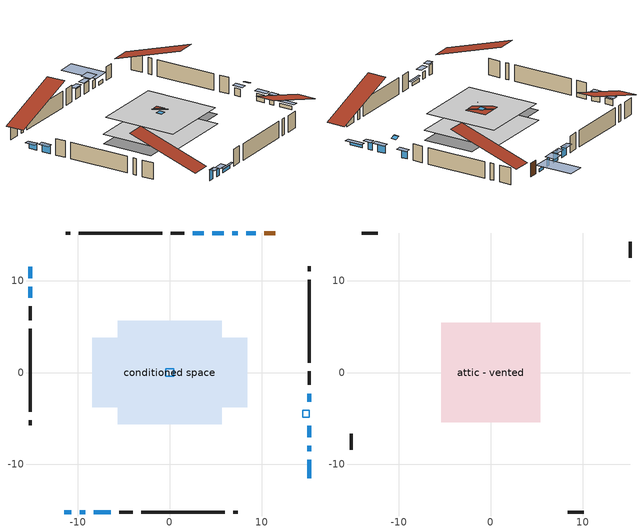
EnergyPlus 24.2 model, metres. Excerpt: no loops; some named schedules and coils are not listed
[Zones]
conditioned space
 floor adiabatic (AdiabaticFloorConstruction): -5.63,-5.63 -5.63,5.63 5.63,5.63 5.63,-5.63 z0
 floor foundation (Slab1 construction): -8.43,-3.76 -8.43,3.76 8.43,3.76 8.43,-3.76 z0
 wall outside (AdiabaticWallConstruction 1): 11.47,15.17 10.28,15.17 z0:2.03
 wall outside (AdiabaticWallConstruction): 9.35,15.17 8.33,15.17 / 15.17,-11.47 15.17,-9.49 / -8.24,-15.17 -6.41,-15.17 z0:0.46; -15.17,11.47 -15.17,10.25 z0:0.92; -15.17,9.33 -15.17,8.1 / 7.41,15.17 6.79,15.17 z0:1.22; -11.47,-15.17 -10.71,-15.17 z0:1.53; 15.17,-8.56 15.17,-7.95 / 15.17,-7.02 15.17,-5.8 / 15.17,-3.2 15.17,-2.28 z0:1.12; -9.78,-15.17 -9.17,-15.17 z0:1.02; 5.87,15.17 4.65,15.17 / 3.72,15.17 2.5,15.17 z0:1.52
 wall outside (Wall1 construction): 1.57,15.17 0.1,15.17 / -5.48,-15.17 -4.02,-15.17 / -15.17,7.18 -15.17,5.71 / 15.17,-1.36 15.17,0.11 z0:2.44
 wall outside (Wall2 construction): -0.83,15.17 -9.87,15.17 / -3.09,-15.17 5.96,-15.17 / -15.17,4.78 -15.17,-4.27 / 15.17,1.04 15.17,10.08 z0:2.44
 wall outside (Wall3 construction): -10.8,15.17 -11.33,15.17 / 6.89,-15.17 7.42,-15.17 / -15.17,-5.19 -15.17,-5.73 / 15.17,11.01 15.17,11.54 z0:2.44
 window (WindowConstruction): 9.35,15.17 8.33,15.17 z0:0.46
 window (WindowConstruction 5): -15.17,11.47 -15.17,10.25 z0:0.91
 window (WindowConstruction 6): -15.17,9.32 -15.17,8.1 z0:1.22
 window (WindowConstruction 7): -11.47,-15.17 -10.71,-15.17 z0:1.52
 window (WindowConstruction 8): 15.17,-11.47 15.17,-9.49 z0:0.46
 window (WindowConstruction 9): 15.17,-8.56 15.17,-7.95 z0:1.12
 window (WindowConstruction 10): 15.17,-7.02 15.17,-5.8 z0:1.12
 window (WindowConstruction 1): 15.17,-3.2 15.17,-2.29 z0:1.12
 window (WindowConstruction 11): 7.4,15.17 6.79,15.17 z0:1.22
 window (WindowConstruction 12): -9.78,-15.17 -9.17,-15.17 z0:1.01
 window (WindowConstruction 2): 5.87,15.17 4.65,15.17 z0:1.52
 window (WindowConstruction 3): 3.72,15.17 2.5,15.17 z0:1.52
 window (WindowConstruction 4): -8.24,-15.17 -6.41,-15.17 z0:0.46
 door (Door): 11.47,15.17 10.28,15.17 z0:2.03
 ceiling adiabatic (AdiabaticFloorConstruction): 5.63,-5.63 5.63,5.63 -5.63,5.63 -5.63,-5.63 z0
 roof outside (Roof1 construction): -1.55,1.55 -1.55,-1.55 1.55,-1.55 1.55,1.55 z2.44
 roof outside (AdiabaticRoofConstruction): 0.43,-0.43 0.43,0.43 -0.43,0.43 -0.43,-0.43 z2.44; 15.17,-4.13,2.44 14.46,-4.13,2.68 14.46,-4.88,2.68 15.17,-4.88,2.44
 skylight (SkylightConstruction): 0.43,-0.43 0.43,0.43 -0.43,0.43 -0.43,-0.43 z2.44
 skylight (SkylightConstruction 1): 15.17,-4.13,2.44 14.46,-4.13,2.67 14.46,-4.88,2.67 15.17,-4.88,2.44
attic - vented
 floor to conditioned space (Floor1 construction Reversed): -5.39,-5.39 -5.39,5.39 5.39,5.39 5.39,-5.39 z2.44
 wall outside (Wall4 construction): -12.26,15.17 -14.02,15.17 / 8.35,-15.17 10.11,-15.17 / -15.17,-6.65 -15.17,-8.42 / 15.17,12.47 15.17,14.24 z0:2.44
 roof outside (Roof2 construction): 12.4,15.17,2.44 12.4,4.67,5.94 15.17,4.67,5.94 15.17,15.17,2.44; -12.4,-15.17,2.44 -12.4,-4.67,5.94 -15.17,-4.67,5.94 -15.17,-15.17,2.44; -15.17,12.4,2.44 -4.67,12.4,5.94 -4.67,15.17,5.94 -15.17,15.17,2.44; 15.17,-12.4,2.44 4.67,-12.4,5.94 4.67,-15.17,5.94 15.17,-15.17,2.44
shading: 7.57,15.17 10.11,15.17 10.11,20.66 7.57,20.66 z1.22; -15.17,10.1 -15.17,11.62 -15.93,11.62 -15.93,10.1 z1.06; -15.17,7.96 -15.17,9.47 -15.93,9.47 -15.93,7.96 z1.37; -10.56,-15.17 -11.62,-15.17 -11.62,-15.93 -10.56,-15.93 z1.67; 15.17,-9.19 15.17,-11.77 15.93,-11.77 15.93,-9.19 z0.76; 15.17,-7.65 15.17,-8.86 15.93,-8.86 15.93,-7.65 z1.42; 15.17,-5.51 15.17,-7.32 15.93,-7.32 15.93,-5.51 z1.42; 15.17,-1.99 15.17,-3.5 15.93,-3.5 15.93,-1.99 z1.42; 6.33,15.17 7.86,15.17 7.86,16.69 6.33,16.69 z1.68; -8.71,-15.17 -10.24,-15.17 -10.24,-15.93 -8.71,-15.93 z1.48; 4.5,15.17 6.02,15.17 6.02,15.93 4.5,15.93 z1.67; 2.35,15.17 3.87,15.17 3.87,15.93 2.35,15.93 z1.67; -6.12,-15.17 -8.54,-15.17 -8.54,-15.46 -6.12,-15.46 z0.76
[Building]
Building 1: Terrain=Suburbs
[Site:Location]
Victoria Intl AP_BC: Latitude {deg}=48.65; Longitude {deg}=-123.43; Time Zone {hr}=-8; Elevation {m}=20; Keep Site Location Information=Yes
[Site:GroundTemperature:Shallow]
8.05499, 7.06759, 6.98852, 7.45709, 9.33813, 11.2104, 12.8336, 13.8618, 13.9492, 13.1129, 11.5311, 9.71625
[Site:WaterMainsTemperature]
Calculation Method=Schedule; Temperature Schedule=mains temperature schedule
[Material] Roughness=Rough; Thermal Absorptance=0.9
Name | Thickness {m} | Conductivity {W/m-K} | Density {kg/m3} | Specific Heat {J/kg-K} | Solar Absorptance | Visible Absorptance
asphalt or fiberglass shingles | 0.00635 | 0.162714 | 1121.4 | 1465.45 | 0.4 | 0.4
asphalt or fiberglass shingles 1 | 0.00635 | 0.162714 | 1121.4 | 1465.45 | 0.7 | 0.7
ceiling loosefill ins | 0.169333 | 0.0480833 | 16.02 | 1046.75 | 0.7 | 0.7
ceiling stud and cavity | 0.1397 | 0.0992955 | 65.682 | 1177.47 | 0.7 | 0.7
concrete 4.0 in. | 0.1016 | 1.803125 | 2242.8 | 837.4 | 0.7 | 0.7
door material | 0.04445 | 0.053851 | 512.64 | 1214.23 | 0.7 | 0.7
floor covering | 0.0127 | 0.0433444 | 54.468 | 1339.84 | 0.6 | 0.6
floor rigid ins; roof rigid ins 1; wall rigid ins 1 | 0.512978 | 0.029427 | 32.04 | 1214.23 | 0.7 | 0.7
floor stud and cavity | 0.1397 | 1.75129 | 37.0049 | 1207.88 | 0.7 | 0.7
furniture material conditioned space 1 | 0.1524 | 0.115458 | 640.8 | 1214.23 | 0.6 | 0.6
gypsum board | 0.0127 | 0.160291 | 801 | 837.4 | 0.6 | 0.6
osb sheathing 0.5 in. | 0.0127 | 0.115458 | 512.64 | 1214.23 | 0.7 | 0.7
osb sheathing 0.75 in. | 0.01905 | 0.115458 | 512.64 | 1214.23 | 0.7 | 0.7
roof rigid ins | 0.103632 | 0.029427 | 32.04 | 1214.23 | 0.7 | 0.7
roof stud and cavity | 0.2032 | 0.986853 | 78.34581 | 1123.46 | 0.7 | 0.7
roof stud and cavity 1 | 0.18415 | 1.78685 | 37.0049 | 1207.88 | 0.6 | 0.6
wall rigid ins | 0.051816 | 0.029427 | 32.04 | 1214.23 | 0.7 | 0.7
wall stud and cavity | 0.1397 | 0.0938917 | 139.0536 | 1170.24 | 0.7 | 0.7
wall stud and cavity 1 | 0.1397 | 0.0738717 | 139.0536 | 1170.24 | 0.7 | 0.7
wall stud and cavity 2 | 0.1397 | 0.137027 | 139.0536 | 1170.24 | 0.7 | 0.7
wall stud and cavity 3 | 0.0889 | 6.1454 | 50.32683 | 1063.81 | 0.6 | 0.6
wall stud and cavity 4 | 0.0889 | 0.380278 | 52.3479 | 1209.89 | 0.7 | 0.7
wall stud and cavity 5 | 0.0889 | 0.391764 | 83.0341 | 1211.67 | 0.7 | 0.7
wood siding | 0.0254 | 0.102417 | 544.68 | 1172.36 | 0.4 | 0.4
wood siding 1 | 0.00254 | 0.102417 | 544.68 | 1172.36 | 0.4 | 0.4
wood siding 2; wood siding 3 | 0.0254 | 0.102417 | 544.68 | 1172.36 | 0.7 | 0.7
[WindowMaterial:SimpleGlazingSystem]
Name | U-Factor {W/m2-K} | Solar Heat Gain Coefficient
SkylightMaterial | 4.89011 | 0.6927
SkylightMaterial 1 | 5.05952 | 0.6909
WindowMaterial | 2.259844 | 0.37
WindowMaterial 1 | 2.03159 | 0.53
WindowMaterial 10 | 1.99809 | 0.56
WindowMaterial 11 | 1.94983 | 0.58
WindowMaterial 12 | 2.220098 | 0.57
WindowMaterial 2 | 2.075309 | 0.5
WindowMaterial 3 | 1.87771 | 0.63
WindowMaterial 4 | 2.137767 | 0.46
WindowMaterial 5 | 2.02307 | 0.54
WindowMaterial 6 | 1.98844 | 0.56
WindowMaterial 7 | 4.732613 | 0.67
WindowMaterial 8 | 2.134928 | 0.47
WindowMaterial 9 | 2.09972 | 0.49
[Construction]
AdiabaticFloorConstruction: floor stud and cavity, floor rigid ins, osb sheathing 0.75 in., floor covering
AdiabaticRoofConstruction: asphalt or fiberglass shingles 1, roof rigid ins 1, osb sheathing 0.75 in., roof stud and cavity 1
AdiabaticWallConstruction: wood siding 2, wall rigid ins 1, wall stud and cavity 4, gypsum board
AdiabaticWallConstruction 1: wood siding 3, wall rigid ins 1, wall stud and cavity 4, gypsum board
Door: door material
Floor1 construction Reversed: gypsum board, ceiling stud and cavity, ceiling loosefill ins
furniture construction conditioned space 1: furniture material conditioned space 1
PartitionWallConstruction: gypsum board, wall stud and cavity 5, gypsum board
Roof1 construction: asphalt or fiberglass shingles, roof rigid ins, osb sheathing 0.75 in., roof stud and cavity, gypsum board
Roof2 construction: asphalt or fiberglass shingles
SkylightConstruction: SkylightMaterial
SkylightConstruction 1: SkylightMaterial 1
Slab1 construction: concrete 4.0 in.
Wall1 construction: wood siding, osb sheathing 0.5 in., wall stud and cavity, gypsum board
Wall2 construction: wood siding, wall rigid ins, osb sheathing 0.5 in., wall stud and cavity 1, gypsum board
Wall3 construction: wood siding, osb sheathing 0.5 in., wall stud and cavity 2, gypsum board
Wall4 construction: wood siding 1, wall stud and cavity 3
WindowConstruction: WindowMaterial
WindowConstruction 1: WindowMaterial 1
WindowConstruction 10: WindowMaterial 10
WindowConstruction 11: WindowMaterial 11
WindowConstruction 12: WindowMaterial 12
WindowConstruction 2: WindowMaterial 2
WindowConstruction 3: WindowMaterial 3
WindowConstruction 4: WindowMaterial 4
WindowConstruction 5: WindowMaterial 5
WindowConstruction 6: WindowMaterial 6
WindowConstruction 7: WindowMaterial 7
WindowConstruction 8: WindowMaterial 8
WindowConstruction 9: WindowMaterial 9
[Zone] Multiplier=1; Part of Total Floor Area=Yes
Name | Volume {m3}
attic - vented | 66.3329
conditioned space | 310.4
[Space]
Name | Zone | Volume {m3}
attic - vented 1 | attic - vented | 66.3329
conditioned space 1 | conditioned space | 310.4
[ZoneInfiltration:EffectiveLeakageArea]
infil attic - vented 1: Zone or Space=attic - vented 1; Schedule=Always On Discrete; Effective Air Leakage Area {cm2}=5156.12; Stack Coefficient=0.000412765; Wind Coefficient=1.37269e-05
[ZoneMixing]
whole house fan mix: Zone or Space=attic - vented; Schedule=Always On Continuous; Design Flow Rate Calculation Method=Flow/Zone; Design Flow Rate {m3/s}=0; Source Zone or Space=conditioned space
[SurfaceProperty:ExposedFoundationPerimeter]
Slab1: Exposed Perimeter Calculation Method=TotalExposedPerimeter; Total Exposed Perimeter {m}=48.768
[InternalMass] Zone or ZoneList=conditioned space; Space or SpaceList=conditioned space 1
Name | Construction | Surface Area {m2}
furniture mass conditioned space 1 | furniture construction conditioned space 1 | 101.512
partition wall mass | PartitionWallConstruction | 253.78
[Lights]
interior lighting: Zone or ZoneList or Space or SpaceList=conditioned space 1; Schedule=interior lighting schedule; Design Level Calculation Method=LightingLevel; Lighting Level {W}=343.2; Return Air Fraction=0; Fraction Radiant=0.6; Fraction Visible=0.2; Fraction Replaceable=1
[People]
occupants: Zone or ZoneList or Space or SpaceList=conditioned space 1; Number of People Schedule=occupants schedule; Number of People Calculation Method=People; Number of People=3; Fraction Radiant=0.314171; Sensible Heat Fraction=0.56303; Activity Level Schedule=occupants activity schedule; Carbon Dioxide Generation Rate {m3/s-W}=0; Enable ASHRAE 55 Comfort Warnings=No; Mean Radiant Temperature Calculation Type=EnclosureAveraged
[ElectricEquipment] Zone or ZoneList or Space or SpaceList=conditioned space 1; Design Level Calculation Method=EquipmentLevel
Name | Schedule | Design Level {W} | Fraction Latent | Fraction Radiant | Fraction Lost
clothes dryer | clothes dryer schedule | 140.772 | 0.015 | 0.081 | 0.85
clothes washer | clothes washer schedule | 32.1985 | 0.03 | 0.162 | 0.7
cooking range | cooking range schedule | 215.147 | 0.08 | 0.432 | 0.2
dishwasher | dishwasher schedule | 66.8632 | 0.3 | 0.18 | 0.4
fridge | fridge schedule | 72.9452 | 0 | 0.6 | 0
mech vent bath fan 0 | mech vent bath fan 0 schedule | 25.1 | 0 | 0 | 1
mech vent house fan | mech vent house fan schedule | 19.9167 | 0 | 0 | 0.5
mech vent house fan cfis | mech vent house fan cfis schedule | 0 | 0 | 0 | 0
misc plug loads | misc plug loads schedule | 494.7 | 0.045 | 0.513 | 0.1
whole house fan | Always On Discrete | 0 | 0 | 0 | 1
[OtherEquipment] Zone or ZoneList or Space or SpaceList=conditioned space 1; Design Level Calculation Method=EquipmentLevel
Name | Fuel Type | Schedule | Design Level {W} | Fraction Latent | Fraction Radiant | Fraction Lost
clothes dryer 1 | Electricity | clothes dryer schedule | 0 | 0.015 | 0.081 | 0.85
cooking range 1 | Electricity | cooking range schedule | 0 | 0.08 | 0.432 | 0.2
general water use latent | None | general water use schedule | 62.594 | 1 | 0 | 0
general water use sensible | None | general water use schedule | -61.6891 | 0 | 0.6 | 0
mech vent house fan latent load | None | Always On Discrete | 0 | 1 | 0 | 0
mech vent house fan sensible load | None | Always On Discrete | 0 | 0 | 0 | 0
water heater energy adjustment1 | Electricity | Always On Discrete | 0.01 | 0 | 0 | 1
[ZoneInfiltration:DesignFlowRate] Zone or ZoneList or Space or SpaceList=conditioned space 1; Schedule=Always On Discrete; Design Flow Rate Calculation Method=Flow/Zone; Design Flow Rate {m3/s}=0
infil flow; natural vent flow; whole house fan flow
[ZoneControl:Thermostat]
conditioned space Thermostat: Zone or ZoneList=conditioned space; Control Type Schedule=conditioned space Thermostat Schedule; Control 1=conditioned space temperature setpoint; Temperature Difference Between Cutout And Setpoint {deltaC}=0
[ThermostatSetpoint:DualSetpoint]
conditioned space temperature setpoint: Heating Setpoint Temperature Schedule=heating setpoint; Cooling Setpoint Temperature Schedule=cooling setpoint
[AirLoopHVAC:UnitarySystem]
unit heater unitary system: Control Type=Load; Controlling Zone or Thermostat Location=conditioned space; Dehumidification Control Type=None; Availability Schedule=Always On Discrete; Supply Fan=unit heater supply fan; Fan Placement=BlowThrough; Supply Air Fan Operating Mode Schedule=unit heater auto fan schedule; Heating Coil=unit heater htg coil; DX Heating Coil Sizing Ratio=1; Use DOAS DX Cooling Coil=No; Minimum Supply Air Temperature {C}=2; Latent Load Control=SensibleOnlyLoadControl; Cooling Supply Air Flow Rate Method=None; Heating Supply Air Flow Rate Method=SupplyAirFlowRate; Heating Supply Air Flow Rate {m3/s}=0.00141584; No Load Supply Air Flow Rate Method=SupplyAirFlowRate; No Load Supply Air Flow Rate {m3/s}=0; No Load Supply Air Flow Rate Control Set To Low Speed=Yes; Maximum Supply Air Temperature {C}=48.8889; Maximum Outdoor Dry-Bulb Temperature for Supplemental Heater Operation {C}=21; Ancillary On-Cycle Electric Power {W}=0; Ancillary Off-Cycle Electric Power {W}=0
[Zone equipment]
conditioned space: electric baseboard, unit heater unitary system
[Foundation:Kiva]
Foundation Kiva 1: Initial Indoor Air Temperature {C}=18; Wall Height Above Grade {m}=0.1016; Wall Depth Below Slab {m}=0.2032
[Foundation:Kiva:Settings]
Soil Conductivity {W/m-K}=0.849921; Soil Density {kg/m3}=1842.3; Soil Specific Heat {J/kg-K}=418.7; Ground Solar Absorptivity=0.9; Ground Thermal Absorptivity=0.9; Ground Surface Roughness {m}=0.03; Far-Field Width {m}=40; Deep-Ground Boundary Condition=ZeroFlux; Deep-Ground Depth {m}=40; Minimum Cell Dimension {m}=0.2; Maximum Cell Growth Coefficient=3; Simulation Timestep=Timestep
[Exterior:Lights]
exterior lighting: Schedule=exterior lighting schedule; Design Level {W}=75.6
[EnergyManagementSystem:Sensor] Output:Variable or Output:Meter Index Key=conditioned space
Name | Output:Variable or Output:Meter
conditioned_space_clg_unmet_s | Zone Cooling Setpoint Not Met Time
conditioned_space_htg_unmet_s | Zone Heating Setpoint Not Met Time
fridge_tin_s; tin_s; tin_s_1 | Zone Mean Air Temperature
tout_s | Zone Outdoor Air Drybulb Temperature
win_s | Zone Air Humidity Ratio
[Schedule:Constant]
Name | Hourly Value
Always On Continuous; mech vent house fan schedule; mech vent house fan cfis schedule; Always On Discrete | 1
occupants activity schedule | 117.228
fridge schedule; unit heater auto fan schedule | 0
[Schedule:Week:Daily]
interior lighting schedule Week Rule - Jan1-Jan27: interior lighting schedule day, interior lighting schedule day, interior lighting schedule day, interior lighting schedule day, interior lighting schedule day, interior lighting schedule day, interior lighting schedule day, interior lighting schedule default day, interior lighting schedule default day, interior lighting schedule default day, interior lighting schedule default day, interior lighting schedule default day
interior lighting schedule Week Rule - Jan28-Feb3: interior lighting schedule day, interior lighting schedule day, interior lighting schedule day, interior lighting schedule day, interior lighting schedule day 1, interior lighting schedule day 1, interior lighting schedule day 1, interior lighting schedule default day, interior lighting schedule default day, interior lighting schedule default day, interior lighting schedule default day, interior lighting schedule default day
interior lighting schedule Week Rule - Feb4-Feb24: interior lighting schedule day 1, interior lighting schedule day 1, interior lighting schedule day 1, interior lighting schedule day 1, interior lighting schedule day 1, interior lighting schedule day 1, interior lighting schedule day 1, interior lighting schedule default day, interior lighting schedule default day, interior lighting schedule default day, interior lighting schedule default day, interior lighting schedule default day
interior lighting schedule Week Rule - Feb25-Mar3: interior lighting schedule day 1, interior lighting schedule day 1, interior lighting schedule day 1, interior lighting schedule day 1, interior lighting schedule day 2, interior lighting schedule day 2, interior lighting schedule day 2, interior lighting schedule default day, interior lighting schedule default day, interior lighting schedule default day, interior lighting schedule default day, interior lighting schedule default day
interior lighting schedule Week Rule - Mar4-Mar31: interior lighting schedule day 2, interior lighting schedule day 2, interior lighting schedule day 2, interior lighting schedule day 2, interior lighting schedule day 2, interior lighting schedule day 2, interior lighting schedule day 2, interior lighting schedule default day, interior lighting schedule default day, interior lighting schedule default day, interior lighting schedule default day, interior lighting schedule default day
interior lighting schedule Week Rule - Apr1-Apr28: interior lighting schedule day 3, interior lighting schedule day 3, interior lighting schedule day 3, interior lighting schedule day 3, interior lighting schedule day 3, interior lighting schedule day 3, interior lighting schedule day 3, interior lighting schedule default day, interior lighting schedule default day, interior lighting schedule default day, interior lighting schedule default day, interior lighting schedule default day
interior lighting schedule Week Rule - Apr29-May5: interior lighting schedule day 3, interior lighting schedule day 3, interior lighting schedule day 4, interior lighting schedule day 4, interior lighting schedule day 4, interior lighting schedule day 4, interior lighting schedule day 4, interior lighting schedule default day, interior lighting schedule default day, interior lighting schedule default day, interior lighting schedule default day, interior lighting schedule default day
interior lighting schedule Week Rule - May6-May26: interior lighting schedule day 4, interior lighting schedule day 4, interior lighting schedule day 4, interior lighting schedule day 4, interior lighting schedule day 4, interior lighting schedule day 4, interior lighting schedule day 4, interior lighting schedule default day, interior lighting schedule default day, interior lighting schedule default day, interior lighting schedule default day, interior lighting schedule default day
interior lighting schedule Week Rule - May27-Jun2: interior lighting schedule day 4, interior lighting schedule day 4, interior lighting schedule day 4, interior lighting schedule day 4, interior lighting schedule day 4, interior lighting schedule day 5, interior lighting schedule day 5, interior lighting schedule default day, interior lighting schedule default day, interior lighting schedule default day, interior lighting schedule default day, interior lighting schedule default day
interior lighting schedule Week Rule - Jun3-Jun30: interior lighting schedule day 5, interior lighting schedule day 5, interior lighting schedule day 5, interior lighting schedule day 5, interior lighting schedule day 5, interior lighting schedule day 5, interior lighting schedule day 5, interior lighting schedule default day, interior lighting schedule default day, interior lighting schedule default day, interior lighting schedule default day, interior lighting schedule default day
interior lighting schedule Week Rule - Jul1-Jul28: interior lighting schedule day 6, interior lighting schedule day 6, interior lighting schedule day 6, interior lighting schedule day 6, interior lighting schedule day 6, interior lighting schedule day 6, interior lighting schedule day 6, interior lighting schedule default day, interior lighting schedule default day, interior lighting schedule default day, interior lighting schedule default day, interior lighting schedule default day
interior lighting schedule Week Rule - Jul29-Aug4: interior lighting schedule day 6, interior lighting schedule day 6, interior lighting schedule day 6, interior lighting schedule day 7, interior lighting schedule day 7, interior lighting schedule day 7, interior lighting schedule day 7, interior lighting schedule default day, interior lighting schedule default day, interior lighting schedule default day, interior lighting schedule default day, interior lighting schedule default day
interior lighting schedule Week Rule - Aug5-Aug25: interior lighting schedule day 7, interior lighting schedule day 7, interior lighting schedule day 7, interior lighting schedule day 7, interior lighting schedule day 7, interior lighting schedule day 7, interior lighting schedule day 7, interior lighting schedule default day, interior lighting schedule default day, interior lighting schedule default day, interior lighting schedule default day, interior lighting schedule default day
interior lighting schedule Week Rule - Aug26-Sep1: interior lighting schedule day 7, interior lighting schedule day 7, interior lighting schedule day 7, interior lighting schedule day 7, interior lighting schedule day 7, interior lighting schedule day 7, interior lighting schedule day 8, interior lighting schedule default day, interior lighting schedule default day, interior lighting schedule default day, interior lighting schedule default day, interior lighting schedule default day
interior lighting schedule Week Rule - Sep2-Sep29: interior lighting schedule day 8, interior lighting schedule day 8, interior lighting schedule day 8, interior lighting schedule day 8, interior lighting schedule day 8, interior lighting schedule day 8, interior lighting schedule day 8, interior lighting schedule default day, interior lighting schedule default day, interior lighting schedule default day, interior lighting schedule default day, interior lighting schedule default day
interior lighting schedule Week Rule - Sep30-Oct6: interior lighting schedule day 8, interior lighting schedule day 9, interior lighting schedule day 9, interior lighting schedule day 9, interior lighting schedule day 9, interior lighting schedule day 9, interior lighting schedule day 9, interior lighting schedule default day, interior lighting schedule default day, interior lighting schedule default day, interior lighting schedule default day, interior lighting schedule default day
interior lighting schedule Week Rule - Oct7-Oct27: interior lighting schedule day 9, interior lighting schedule day 9, interior lighting schedule day 9, interior lighting schedule day 9, interior lighting schedule day 9, interior lighting schedule day 9, interior lighting schedule day 9, interior lighting schedule default day, interior lighting schedule default day, interior lighting schedule default day, interior lighting schedule default day, interior lighting schedule default day
interior lighting schedule Week Rule - Oct28-Nov3: interior lighting schedule day 9, interior lighting schedule day 9, interior lighting schedule day 9, interior lighting schedule day 9, interior lighting schedule day 10, interior lighting schedule day 10, interior lighting schedule day 10, interior lighting schedule default day, interior lighting schedule default day, interior lighting schedule default day, interior lighting schedule default day, interior lighting schedule default day
interior lighting schedule Week Rule - Nov4-Nov24: interior lighting schedule day 10, interior lighting schedule day 10, interior lighting schedule day 10, interior lighting schedule day 10, interior lighting schedule day 10, interior lighting schedule day 10, interior lighting schedule day 10, interior lighting schedule default day, interior lighting schedule default day, interior lighting schedule default day, interior lighting schedule default day, interior lighting schedule default day
interior lighting schedule Week Rule - Nov25-Dec1: interior lighting schedule day 10, interior lighting schedule day 10, interior lighting schedule day 10, interior lighting schedule day 10, interior lighting schedule day 10, interior lighting schedule day 10, interior lighting schedule day 11, interior lighting schedule default day, interior lighting schedule default day, interior lighting schedule default day, interior lighting schedule default day, interior lighting schedule default day
interior lighting schedule Week Rule - Dec2-Dec31: interior lighting schedule day 11, interior lighting schedule day 11, interior lighting schedule day 11, interior lighting schedule day 11, interior lighting schedule day 11, interior lighting schedule day 11, interior lighting schedule day 11, interior lighting schedule default day, interior lighting schedule default day, interior lighting schedule default day, interior lighting schedule default day, interior lighting schedule default day
occupants schedule Week Rule - Jan1-Dec31: occupants schedule day, occupants schedule day, occupants schedule day, occupants schedule day, occupants schedule day, occupants schedule day, occupants schedule day, occupants schedule default day, occupants schedule default day, occupants schedule default day, occupants schedule default day, occupants schedule default day
clothes dryer schedule Week Rule - Jan1-Dec31: clothes dryer schedule day, clothes dryer schedule day, clothes dryer schedule day, clothes dryer schedule day, clothes dryer schedule day, clothes dryer schedule day, clothes dryer schedule day, clothes dryer schedule default day, clothes dryer schedule default day, clothes dryer schedule default day, clothes dryer schedule default day, clothes dryer schedule default day
clothes washer schedule Week Rule - Jan1-Dec31: clothes washer schedule day, clothes washer schedule day, clothes washer schedule day, clothes washer schedule day, clothes washer schedule day, clothes washer schedule day, clothes washer schedule day, clothes washer schedule default day, clothes washer schedule default day, clothes washer schedule default day, clothes washer schedule default day, clothes washer schedule default day
cooking range schedule Week Rule - Jan1-Dec31: cooking range schedule day, cooking range schedule day, cooking range schedule day, cooking range schedule day, cooking range schedule day, cooking range schedule day, cooking range schedule day, cooking range schedule default day, cooking range schedule default day, cooking range schedule default day, cooking range schedule default day, cooking range schedule default day
dishwasher schedule Week Rule - Jan1-Dec31: dishwasher schedule day, dishwasher schedule day, dishwasher schedule day, dishwasher schedule day, dishwasher schedule day, dishwasher schedule day, dishwasher schedule day, dishwasher schedule default day, dishwasher schedule default day, dishwasher schedule default day, dishwasher schedule default day, dishwasher schedule default day
mech vent bath fan 0 schedule Week Rule - Jan1-Dec31: mech vent bath fan 0 schedule day, mech vent bath fan 0 schedule day, mech vent bath fan 0 schedule day, mech vent bath fan 0 schedule day, mech vent bath fan 0 schedule day, mech vent bath fan 0 schedule day, mech vent bath fan 0 schedule day, mech vent bath fan 0 schedule default day, mech vent bath fan 0 schedule default day, mech vent bath fan 0 schedule default day, mech vent bath fan 0 schedule default day, mech vent bath fan 0 schedule default day
misc plug loads schedule Week Rule - Jan1-Dec31: misc plug loads schedule day, misc plug loads schedule day, misc plug loads schedule day, misc plug loads schedule day, misc plug loads schedule day, misc plug loads schedule day, misc plug loads schedule day, misc plug loads schedule default day, misc plug loads schedule default day, misc plug loads schedule default day, misc plug loads schedule default day, misc plug loads schedule default day
general water use schedule Week Rule - Jan1-Dec31: general water use schedule day, general water use schedule day, general water use schedule day, general water use schedule day, general water use schedule day, general water use schedule day, general water use schedule day, general water use schedule default day, general water use schedule default day, general water use schedule default day, general water use schedule default day, general water use schedule default day
exterior lighting schedule Week Rule - Jan1-Jan27: exterior lighting schedule day, exterior lighting schedule day, exterior lighting schedule day, exterior lighting schedule day, exterior lighting schedule day, exterior lighting schedule day, exterior lighting schedule day, exterior lighting schedule default day, exterior lighting schedule default day, exterior lighting schedule default day, exterior lighting schedule default day, exterior lighting schedule default day
exterior lighting schedule Week Rule - Jan28-Feb3: exterior lighting schedule day, exterior lighting schedule day, exterior lighting schedule day, exterior lighting schedule day, exterior lighting schedule day 1, exterior lighting schedule day 1, exterior lighting schedule day 1, exterior lighting schedule default day, exterior lighting schedule default day, exterior lighting schedule default day, exterior lighting schedule default day, exterior lighting schedule default day
exterior lighting schedule Week Rule - Feb4-Feb24: exterior lighting schedule day 1, exterior lighting schedule day 1, exterior lighting schedule day 1, exterior lighting schedule day 1, exterior lighting schedule day 1, exterior lighting schedule day 1, exterior lighting schedule day 1, exterior lighting schedule default day, exterior lighting schedule default day, exterior lighting schedule default day, exterior lighting schedule default day, exterior lighting schedule default day
exterior lighting schedule Week Rule - Feb25-Mar3: exterior lighting schedule day 1, exterior lighting schedule day 1, exterior lighting schedule day 1, exterior lighting schedule day 1, exterior lighting schedule day 2, exterior lighting schedule day 2, exterior lighting schedule day 2, exterior lighting schedule default day, exterior lighting schedule default day, exterior lighting schedule default day, exterior lighting schedule default day, exterior lighting schedule default day
exterior lighting schedule Week Rule - Mar4-Mar31: exterior lighting schedule day 2, exterior lighting schedule day 2, exterior lighting schedule day 2, exterior lighting schedule day 2, exterior lighting schedule day 2, exterior lighting schedule day 2, exterior lighting schedule day 2, exterior lighting schedule default day, exterior lighting schedule default day, exterior lighting schedule default day, exterior lighting schedule default day, exterior lighting schedule default day
exterior lighting schedule Week Rule - Apr1-Apr28: exterior lighting schedule day 3, exterior lighting schedule day 3, exterior lighting schedule day 3, exterior lighting schedule day 3, exterior lighting schedule day 3, exterior lighting schedule day 3, exterior lighting schedule day 3, exterior lighting schedule default day, exterior lighting schedule default day, exterior lighting schedule default day, exterior lighting schedule default day, exterior lighting schedule default day
exterior lighting schedule Week Rule - Apr29-May5: exterior lighting schedule day 3, exterior lighting schedule day 3, exterior lighting schedule day 4, exterior lighting schedule day 4, exterior lighting schedule day 4, exterior lighting schedule day 4, exterior lighting schedule day 4, exterior lighting schedule default day, exterior lighting schedule default day, exterior lighting schedule default day, exterior lighting schedule default day, exterior lighting schedule default day
exterior lighting schedule Week Rule - May6-May26: exterior lighting schedule day 4, exterior lighting schedule day 4, exterior lighting schedule day 4, exterior lighting schedule day 4, exterior lighting schedule day 4, exterior lighting schedule day 4, exterior lighting schedule day 4, exterior lighting schedule default day, exterior lighting schedule default day, exterior lighting schedule default day, exterior lighting schedule default day, exterior lighting schedule default day
exterior lighting schedule Week Rule - May27-Jun2: exterior lighting schedule day 4, exterior lighting schedule day 4, exterior lighting schedule day 4, exterior lighting schedule day 4, exterior lighting schedule day 4, exterior lighting schedule day 5, exterior lighting schedule day 5, exterior lighting schedule default day, exterior lighting schedule default day, exterior lighting schedule default day, exterior lighting schedule default day, exterior lighting schedule default day
exterior lighting schedule Week Rule - Jun3-Jun30: exterior lighting schedule day 5, exterior lighting schedule day 5, exterior lighting schedule day 5, exterior lighting schedule day 5, exterior lighting schedule day 5, exterior lighting schedule day 5, exterior lighting schedule day 5, exterior lighting schedule default day, exterior lighting schedule default day, exterior lighting schedule default day, exterior lighting schedule default day, exterior lighting schedule default day
exterior lighting schedule Week Rule - Jul1-Jul28: exterior lighting schedule day 6, exterior lighting schedule day 6, exterior lighting schedule day 6, exterior lighting schedule day 6, exterior lighting schedule day 6, exterior lighting schedule day 6, exterior lighting schedule day 6, exterior lighting schedule default day, exterior lighting schedule default day, exterior lighting schedule default day, exterior lighting schedule default day, exterior lighting schedule default day
exterior lighting schedule Week Rule - Jul29-Aug4: exterior lighting schedule day 6, exterior lighting schedule day 6, exterior lighting schedule day 6, exterior lighting schedule day 7, exterior lighting schedule day 7, exterior lighting schedule day 7, exterior lighting schedule day 7, exterior lighting schedule default day, exterior lighting schedule default day, exterior lighting schedule default day, exterior lighting schedule default day, exterior lighting schedule default day
exterior lighting schedule Week Rule - Aug5-Aug25: exterior lighting schedule day 7, exterior lighting schedule day 7, exterior lighting schedule day 7, exterior lighting schedule day 7, exterior lighting schedule day 7, exterior lighting schedule day 7, exterior lighting schedule day 7, exterior lighting schedule default day, exterior lighting schedule default day, exterior lighting schedule default day, exterior lighting schedule default day, exterior lighting schedule default day
[Schedule:Year]
interior lighting schedule: interior lighting schedule Week Rule - Jan1-Jan27, 1, 1, 1, 27, interior lighting schedule Week Rule - Jan28-Feb3, 1, 28, 2, 3, interior lighting schedule Week Rule - Feb4-Feb24, 2, 4, 2, 24, interior lighting schedule Week Rule - Feb25-Mar3, 2, 25, 3, 3, interior lighting schedule Week Rule - Mar4-Mar31, 3, 4, 3, 31, interior lighting schedule Week Rule - Apr1-Apr28, 4, 1, 4, 28, interior lighting schedule Week Rule - Apr29-May5, 4, 29, 5, 5, interior lighting schedule Week Rule - May6-May26, 5, 6, 5, 26, interior lighting schedule Week Rule - May27-Jun2, 5, 27, 6, 2, interior lighting schedule Week Rule - Jun3-Jun30, 6, 3, 6, 30, interior lighting schedule Week Rule - Jul1-Jul28, 7, 1, 7, 28, interior lighting schedule Week Rule - Jul29-Aug4, 7, 29, 8, 4, interior lighting schedule Week Rule - Aug5-Aug25, 8, 5, 8, 25, interior lighting schedule Week Rule - Aug26-Sep1, 8, 26, 9, 1, interior lighting schedule Week Rule - Sep2-Sep29, 9, 2, 9, 29, interior lighting schedule Week Rule - Sep30-Oct6, 9, 30, 10, 6, interior lighting schedule Week Rule - Oct7-Oct27, 10, 7, 10, 27, interior lighting schedule Week Rule - Oct28-Nov3, 10, 28, 11, 3, interior lighting schedule Week Rule - Nov4-Nov24, 11, 4, 11, 24, interior lighting schedule Week Rule - Nov25-Dec1, 11, 25, 12, 1, interior lighting schedule Week Rule - Dec2-Dec31, 12, 2, 12, 31
occupants schedule: occupants schedule Week Rule - Jan1-Dec31, 1, 1, 12, 31
clothes dryer schedule: clothes dryer schedule Week Rule - Jan1-Dec31, 1, 1, 12, 31
clothes washer schedule: clothes washer schedule Week Rule - Jan1-Dec31, 1, 1, 12, 31
cooking range schedule: cooking range schedule Week Rule - Jan1-Dec31, 1, 1, 12, 31
dishwasher schedule: dishwasher schedule Week Rule - Jan1-Dec31, 1, 1, 12, 31
mech vent bath fan 0 schedule: mech vent bath fan 0 schedule Week Rule - Jan1-Dec31, 1, 1, 12, 31
misc plug loads schedule: misc plug loads schedule Week Rule - Jan1-Dec31, 1, 1, 12, 31
general water use schedule: general water use schedule Week Rule - Jan1-Dec31, 1, 1, 12, 31
exterior lighting schedule: exterior lighting schedule Week Rule - Jan1-Jan27, 1, 1, 1, 27, exterior lighting schedule Week Rule - Jan28-Feb3, 1, 28, 2, 3, exterior lighting schedule Week Rule - Feb4-Feb24, 2, 4, 2, 24, exterior lighting schedule Week Rule - Feb25-Mar3, 2, 25, 3, 3, exterior lighting schedule Week Rule - Mar4-Mar31, 3, 4, 3, 31, exterior lighting schedule Week Rule - Apr1-Apr28, 4, 1, 4, 28, exterior lighting schedule Week Rule - Apr29-May5, 4, 29, 5, 5, exterior lighting schedule Week Rule - May6-May26, 5, 6, 5, 26, exterior lighting schedule Week Rule - May27-Jun2, 5, 27, 6, 2, exterior lighting schedule Week Rule - Jun3-Jun30, 6, 3, 6, 30, exterior lighting schedule Week Rule - Jul1-Jul28, 7, 1, 7, 28, exterior lighting schedule Week Rule - Jul29-Aug4, 7, 29, 8, 4, exterior lighting schedule Week Rule - Aug5-Aug25, 8, 5, 8, 25, exterior lighting schedule Week Rule - Aug26-Sep1, 8, 26, 9, 1, exterior lighting schedule Week Rule - Sep2-Sep29, 9, 2, 9, 29, exterior lighting schedule Week Rule - Sep30-Oct6, 9, 30, 10, 6, exterior lighting schedule Week Rule - Oct7-Oct27, 10, 7, 10, 27, exterior lighting schedule Week Rule - Oct28-Nov3, 10, 28, 11, 3, exterior lighting schedule Week Rule - Nov4-Nov24, 11, 4, 11, 24, exterior lighting schedule Week Rule - Nov25-Dec1, 11, 25, 12, 1, exterior lighting schedule Week Rule - Dec2-Dec31, 12, 2, 12, 31
[Schedule:Compact]
conditioned space Thermostat Schedule: Through: 12/31, For: AllDays, Until: 24:00, 4
mains temperature schedule: Through: 01/01, For: AllDays, Until: 24:00, 11.3917, Through: 01/02, For: AllDays, Until: 24:00, 11.3578, Through: 01/03, For: AllDays, Until: 24:00, 11.3239, Through: 01/04, For: AllDays, Until: 24:00, 11.2911, Through: 01/05, For: AllDays, Until: 24:00, 11.2594, Through: 01/06, For: AllDays, Until: 24:00, 11.2278, Through: 01/07, For: AllDays, Until: 24:00, 11.1972, Through: 01/08, For: AllDays, Until: 24:00, 11.1672, Through: 01/09, For: AllDays, Until: 24:00, 11.1378, Through: 01/10, For: AllDays, Until: 24:00, 11.1094, Through: 01/11, For: AllDays, Until: 24:00, 11.0817, Through: 01/12, For: AllDays, Until: 24:00, 11.0544, Through: 01/13, For: AllDays, Until: 24:00, 11.0283, Through: 01/14, For: AllDays, Until: 24:00, 11.0028, Through: 01/15, For: AllDays, Until: 24:00, 10.9778, Through: 01/16, For: AllDays, Until: 24:00, 10.9539, Through: 01/17, For: AllDays, Until: 24:00, 10.9311, Through: 01/18, For: AllDays, Until: 24:00, 10.9089, Through: 01/19, For: AllDays, Until: 24:00, 10.8872, Through: 01/20, For: AllDays, Until: 24:00, 10.8661, Through: 01/21, For: AllDays, Until: 24:00, 10.8467, Through: 01/22, For: AllDays, Until: 24:00, 10.8272, Through: 01/23, For: AllDays, Until: 24:00, 10.8089, Through: 01/24, For: AllDays, Until: 24:00, 10.7917, Through: 01/25, For: AllDays, Until: 24:00, 10.775, Through: 01/26, For: AllDays, Until: 24:00, 10.7594, Through: 01/27, For: AllDays, Until: 24:00, 10.7444, Through: 01/28, For: AllDays, Until: 24:00, 10.7306, Through: 01/29, For: AllDays, Until: 24:00, 10.7172, Through: 01/30, For: AllDays, Until: 24:00, 10.705, Through: 01/31, For: AllDays, Until: 24:00, 10.6933, Through: 02/01, For: AllDays, Until: 24:00, 10.6828, Through: 02/02, For: AllDays, Until: 24:00, 10.6733, Through: 02/03, For: AllDays, Until: 24:00, 10.6644, Through: 02/04, For: AllDays, Until: 24:00, 10.6567, Through: 02/05, For: AllDays, Until: 24:00, 10.6494, Through: 02/06, For: AllDays, Until: 24:00, 10.6433, Through: 02/07, For: AllDays, Until: 24:00, 10.6378, Through: 02/08, For: AllDays, Until: 24:00, 10.6333, Through: 02/09, For: AllDays, Until: 24:00, 10.63, Through: 02/10, For: AllDays, Until: 24:00, 10.6272, Through: 02/11, For: AllDays, Until: 24:00, 10.6256, Through: 02/12, For: AllDays, Until: 24:00, 10.625, Through: 02/13, For: AllDays, Until: 24:00, 10.625, Through: 02/14, For: AllDays, Until: 24:00, 10.6256, Through: 02/15, For: AllDays, Until: 24:00, 10.6278, Through: 02/16, For: AllDays, Until: 24:00, 10.63, Through: 02/17, For: AllDays, Until: 24:00, 10.6339, Through: 02/18, For: AllDays, Until: 24:00, 10.6383, Through: 02/19, For: AllDays, Until: 24:00, 10.6439, Through: 02/20, For: AllDays, Until: 24:00, 10.65, Through: 02/21, For: AllDays, Until: 24:00, 10.6572, Through: 02/22, For: AllDays, Until: 24:00, 10.665, Through: 02/23, For: AllDays, Until: 24:00, 10.6739, Through: 02/24, For: AllDays, Until: 24:00, 10.6839, Through: 02/25, For: AllDays, Until: 24:00, 10.6944, Through: 02/26, For: AllDays, Until: 24:00, 10.7056, Through: 02/27, For: AllDays, Until: 24:00, 10.7183, Through: 02/28, For: AllDays, Until: 24:00, 10.7311, Through: 03/01, For: AllDays, Until: 24:00, 10.7456, Through: 03/02, For: AllDays, Until: 24:00, 10.7606, Through: 03/03, For: AllDays, Until: 24:00, 10.7761, Through: 03/04, For: AllDays, Until: 24:00, 10.7928, Through: 03/05, For: AllDays, Until: 24:00, 10.81, Through: 03/06, For: AllDays, Until: 24:00, 10.8283, Through: 03/07, For: AllDays, Until: 24:00, 10.8478, Through: 03/08, For: AllDays, Until: 24:00, 10.8678, Through: 03/09, For: AllDays, Until: 24:00, 10.8883, Through: 03/10, For: AllDays, Until: 24:00, 10.91, Through: 03/11, For: AllDays, Until: 24:00, 10.9322, Through: 03/12, For: AllDays, Until: 24:00, 10.9556, Through: 03/13, For: AllDays, Until: 24:00, 10.9794, Through: 03/14, For: AllDays, Until: 24:00, 11.0044, Through: 03/15, For: AllDays, Until: 24:00, 11.03, Through: 03/16, For: AllDays, Until: 24:00, 11.0561, Through: 03/17, For: AllDays, Until: 24:00, 11.0833, Through: 03/18, For: AllDays, Until: 24:00, 11.1111, Through: 03/19, For: AllDays, Until: 24:00, 11.1394, Through: 03/20, For: AllDays, Until: 24:00, 11.1689, Through: 03/21, For: AllDays, Until: 24:00, 11.1989, Through: 03/22, For: AllDays, Until: 24:00, 11.2294, Through: 03/23, For: AllDays, Until: 24:00, 11.2611, Through: 03/24, For: AllDays, Until: 24:00, 11.2933, Through: 03/25, For: AllDays, Until: 24:00, 11.3261, Through: 03/26, For: AllDays, Until: 24:00, 11.36, Through: 03/27, For: AllDays, Until: 24:00, 11.3939, Through: 03/28, For: AllDays, Until: 24:00, 11.4289, Through: 03/29, For: AllDays, Until: 24:00, 11.4644, Through: 03/30, For: AllDays, Until: 24:00, 11.5006, Through: 03/31, For: AllDays, Until: 24:00, 11.5372, Through: 04/01, For: AllDays, Until: 24:00, 11.5744, Through: 04/02, For: AllDays, Until: 24:00, 11.6128, Through: 04/03, For: AllDays, Until: 24:00, 11.6511, Through: 04/04, For: AllDays, Until: 24:00, 11.6906, Through: 04/05, For: AllDays, Until: 24:00, 11.7306, Through: 04/06, For: AllDays, Until: 24:00, 11.7706, Through: 04/07, For: AllDays, Until: 24:00, 11.8117, Through: 04/08, For: AllDays, Until: 24:00, 11.8528, Through: 04/09, For: AllDays, Until: 24:00, 11.895, Through: 04/10, For: AllDays, Until: 24:00, 11.9372, Through: 04/11, For: AllDays, Until: 24:00, 11.9806, Through: 04/12, For: AllDays, Until: 24:00, 12.0239, Through: 04/13, For: AllDays, Until: 24:00, 12.0678, Through: 04/14, For: AllDays, Until: 24:00, 12.1122, Through: 04/15, For: AllDays, Until: 24:00, 12.1572, Through: 04/16, For: AllDays, Until: 24:00, 12.2022, Through: 04/17, For: AllDays, Until: 24:00, 12.2478, Through: 04/18, For: AllDays, Until: 24:00, 12.2939, Through: 04/19, For: AllDays, Until: 24:00, 12.3406, Through: 04/20, For: AllDays, Until: 24:00, 12.3872, Through: 04/21, For: AllDays, Until: 24:00, 12.435, Through: 04/22, For: AllDays, Until: 24:00, 12.4822, Through: 04/23, For: AllDays, Until: 24:00, 12.5306, Through: 04/24, For: AllDays, Until: 24:00, 12.5783, Through: 04/25, For: AllDays, Until: 24:00, 12.6272, Through: 04/26, For: AllDays, Until: 24:00, 12.6761, Through: 04/27, For: AllDays, Until: 24:00, 12.725, Through: 04/28, For: AllDays, Until: 24:00, 12.7744, Through: 04/29, For: AllDays, Until: 24:00, 12.8244, Through: 04/30, For: AllDays, Until: 24:00, 12.8744, Through: 05/01, For: AllDays, Until: 24:00, 12.9244, Through: 05/02, For: AllDays, Until: 24:00, 12.9744, Through: 05/03, For: AllDays, Until: 24:00, 13.025, Through: 05/04, For: AllDays, Until: 24:00, 13.0761, Through: 05/05, For: AllDays, Until: 24:00, 13.1267, Through: 05/06, For: AllDays, Until: 24:00, 13.1778, Through: 05/07, For: AllDays, Until: 24:00, 13.2289, Through: 05/08, For: AllDays, Until: 24:00, 13.2806, Through: 05/09, For: AllDays, Until: 24:00, 13.3317, Through: 05/10, For: AllDays, Until: 24:00, 13.3833, Through: 05/11, For: AllDays, Until: 24:00, 13.435, Through: 05/12, For: AllDays, Until: 24:00, 13.4861, Through: 05/13, For: AllDays, Until: 24:00, 13.5378, Through: 05/14, For: AllDays, Until: 24:00, 13.5894, Through: 05/15, For: AllDays, Until: 24:00, 13.6411, Through: 05/16, For: AllDays, Until: 24:00, 13.6933, Through: 05/17, For: AllDays, Until: 24:00, 13.745, Through: 05/18, For: AllDays, Until: 24:00, 13.7961, Through: 05/19, For: AllDays, Until: 24:00, 13.8478, Through: 05/20, For: AllDays, Until: 24:00, 13.8994, Through: 05/21, For: AllDays, Until: 24:00, 13.9511, Through: 05/22, For: AllDays, Until: 24:00, 14.0022, Through: 05/23, For: AllDays, Until: 24:00, 14.0533, Through: 05/24, For: AllDays, Until: 24:00, 14.1044, Through: 05/25, For: AllDays, Until: 24:00, 14.1556, Through: 05/26, For: AllDays, Until: 24:00, 14.2061, Through: 05/27, For: AllDays, Until: 24:00, 14.2572, Through: 05/28, For: AllDays, Until: 24:00, 14.3072, Through: 05/29, For: AllDays, Until: 24:00, 14.3578, Through: 05/30, For: AllDays, Until: 24:00, 14.4078, Through: 05/31, For: AllDays, Until: 24:00, 14.4572, Through: 06/01, For: AllDays, Until: 24:00, 14.5072, Through: 06/02, For: AllDays, Until: 24:00, 14.5561, Through: 06/03, For: AllDays, Until: 24:00, 14.6056, Through: 06/04, For: AllDays, Until: 24:00, 14.6539, Through: 06/05, For: AllDays, Until: 24:00, 14.7028, Through: 06/06, For: AllDays, Until: 24:00, 14.7506, Through: 06/07, For: AllDays, Until: 24:00, 14.7983, Through: 06/08, For: AllDays, Until: 24:00, 14.8456, Through: 06/09, For: AllDays, Until: 24:00, 14.8928, Through: 06/10, For: AllDays, Until: 24:00, 14.9394, Through: 06/11, For: AllDays, Until: 24:00, 14.9861, Through: 06/12, For: AllDays, Until: 24:00, 15.0317, Through: 06/13, For: AllDays, Until: 24:00, 15.0772, Through: 06/14, For: AllDays, Until: 24:00, 15.1222, Through: 06/15, For: AllDays, Until: 24:00, 15.1672, Through: 06/16, For: AllDays, Until: 24:00, 15.2111, Through: 06/17, For: AllDays, Until: 24:00, 15.255, Through: 06/18, For: AllDays, Until: 24:00, 15.2978, Through: 06/19, For: AllDays, Until: 24:00, 15.3406, Through: 06/20, For: AllDays, Until: 24:00, 15.3828, Through: 06/21, For: AllDays, Until: 24:00, 15.4244, Through: 06/22, For: AllDays, Until: 24:00, 15.4656, Through: 06/23, For: AllDays, Until: 24:00, 15.5067, Through: 06/24, For: AllDays, Until: 24:00, 15.5467, Through: 06/25, For: AllDays, Until: 24:00, 15.5861, Through: 06/26, For: AllDays, Until: 24:00, 15.625, Through: 06/27, For: AllDays, Until: 24:00, 15.6633, Through: 06/28, For: AllDays, Until: 24:00, 15.7011, Through: 06/29, For: AllDays, Until: 24:00, 15.7378, Through: 06/30, For: AllDays, Until: 24:00, 15.7744, Through: 07/01, For: AllDays, Until: 24:00, 15.8106, Through: 07/02, For: AllDays, Until: 24:00, 15.8456, Through: 07/03, For: AllDays, Until: 24:00, 15.88, Through: 07/04, For: AllDays, Until: 24:00, 15.9139, Through: 07/05, For: AllDays, Until: 24:00, 15.9472, Through: 07/06, For: AllDays, Until: 24:00, 15.9794, Through: 07/07, For: AllDays, Until: 24:00, 16.0117, Through: 07/08, For: AllDays, Until: 24:00, 16.0428, Through: 07/09, For: AllDays, Until: 24:00, 16.0728, Through: 07/10, For: AllDays, Until: 24:00, 16.1028, Through: 07/11, For: AllDays, Until: 24:00, 16.1317, Through: 07/12, For: AllDays, Until: 24:00, 16.16, Through: 07/13, For: AllDays, Until: 24:00, 16.1872, Through: 07/14, For: AllDays, Until: 24:00, 16.2139, Through: 07/15, For: AllDays, Until: 24:00, 16.24, Through: 07/16, For: AllDays, Until: 24:00, 16.265, Through: 07/17, For: AllDays, Until: 24:00, 16.2894, Through: 07/18, For: AllDays, Until: 24:00, 16.3128, Through: 07/19, For: AllDays, Until: 24:00, 16.3356, Through: 07/20, For: AllDays, Until: 24:00, 16.3578, Through: 07/21, For: AllDays, Until: 24:00, 16.3789, Through: 07/22, For: AllDays, Until: 24:00, 16.3994, Through: 07/23, For: AllDays, Until: 24:00, 16.4189, Through: 07/24, For: AllDays, Until: 24:00, 16.4372, Through: 07/25, For: AllDays, Until: 24:00, 16.4556, Through: 07/26, For: AllDays, Until: 24:00, 16.4722, Through: 07/27, For: AllDays, Until: 24:00, 16.4883, Through: 07/28, For: AllDays, Until: 24:00, 16.5039, Through: 07/29, For: AllDays, Until: 24:00, 16.5183, Through: 07/30, For: AllDays, Until: 24:00, 16.5322, Through: 07/31, For: AllDays, Until: 24:00, 16.545, Through: 08/01, For: AllDays, Until: 24:00, 16.5567, Through: 08/02, For: AllDays, Until: 24:00, 16.5678, Through: 08/03, For: AllDays, Until: 24:00, 16.5778, Through: 08/04, For: AllDays, Until: 24:00, 16.5872, Through: 08/05, For: AllDays, Until: 24:00, 16.5956, Through: 08/06, For: AllDays, Until: 24:00, 16.6033, Through: 08/07, For: AllDays, Until: 24:00, 16.61, Through: 08/08, For: AllDays, Until: 24:00, 16.6156, Through: 08/09, For: AllDays, Until: 24:00, 16.6206, Through: 08/10, For: AllDays, Until: 24:00, 16.6244, Through: 08/11, For: AllDays, Until: 24:00, 16.6278, Through: 08/12, For: AllDays, Until: 24:00, 16.63, Through: 08/13, For: AllDays, Until: 24:00, 16.6317, Through: 08/14, For: AllDays, Until: 24:00, 16.6317, Through: 08/15, For: AllDays, Until: 24:00, 16.6317, Through: 08/16, For: AllDays, Until: 24:00, 16.63, Through: 08/17, For: AllDays, Until: 24:00, 16.6278, Through: 08/18, For: AllDays, Until: 24:00, 16.625, Through: 08/19, For: AllDays, Until: 24:00, 16.6211, Through: 08/20, For: AllDays, Until: 24:00, 16.6161, Through: 08/21, For: AllDays, Until: 24:00, 16.61, Through: 08/22, For: AllDays, Until: 24:00, 16.6039, Through: 08/23, For: AllDays, Until: 24:00, 16.5961, Through: 08/24, For: AllDays, Until: 24:00, 16.5878, Through: 08/25, For: AllDays, Until: 24:00, 16.5783, Through: 08/26, For: AllDays, Until: 24:00, 16.5683, Through: 08/27, For: AllDays, Until: 24:00, 16.5572, Through: 08/28, For: AllDays, Until: 24:00, 16.5456, Through: 08/29, For: AllDays, Until: 24:00, 16.5328, Through: 08/30, For: AllDays, Until: 24:00, 16.5189, Through: 08/31, For: AllDays, Until: 24:00, 16.5044, Through: 09/01, For: AllDays, Until: 24:00, 16.4894, Through: 09/02, For: AllDays, Until: 24:00, 16.4733, Through: 09/03, For: AllDays, Until: 24:00, 16.4561, Through: 09/04, For: AllDays, Until: 24:00, 16.4383, Through: 09/05, For: AllDays, Until: 24:00, 16.4194, Through: 09/06, For: AllDays, Until: 24:00, 16.4, Through: 09/07, For: AllDays, Until: 24:00, 16.38, Through: 09/08, For: AllDays, Until: 24:00, 16.3589, Through: 09/09, For: AllDays, Until: 24:00, 16.3367, Through: 09/10, For: AllDays, Until: 24:00, 16.3139, Through: 09/11, For: AllDays, Until: 24:00, 16.2906, Through: 09/12, For: AllDays, Until: 24:00, 16.2661, Through: 09/13, For: AllDays, Until: 24:00, 16.2411, Through: 09/14, For: AllDays, Until: 24:00, 16.215, Through: 09/15, For: AllDays, Until: 24:00, 16.1883, Through: 09/16, For: AllDays, Until: 24:00, 16.1611, Through: 09/17, For: AllDays, Until: 24:00, 16.1328, Through: 09/18, For: AllDays, Until: 24:00, 16.1039, Through: 09/19, For: AllDays, Until: 24:00, 16.0744, Through: 09/20, For: AllDays, Until: 24:00, 16.0439, Through: 09/21, For: AllDays, Until: 24:00, 16.0128, Through: 09/22, For: AllDays, Until: 24:00, 15.9811, Through: 09/23, For: AllDays, Until: 24:00, 15.9489, Through: 09/24, For: AllDays, Until: 24:00, 15.9156, Through: 09/25, For: AllDays, Until: 24:00, 15.8817, Through: 09/26, For: AllDays, Until: 24:00, 15.8472, Through: 09/27, For: AllDays, Until: 24:00, 15.8122, Through: 09/28, For: AllDays, Until: 24:00, 15.7761, Through: 09/29, For: AllDays, Until: 24:00, 15.74, Through: 09/30, For: AllDays, Until: 24:00, 15.7028, Through: 10/01, For: AllDays, Until: 24:00, 15.665, Through: 10/02, For: AllDays, Until: 24:00, 15.6267, Through: 10/03, For: AllDays, Until: 24:00, 15.5878, Through: 10/04, For: AllDays, Until: 24:00, 15.5483, Through: 10/05, For: AllDays, Until: 24:00, 15.5083, Through: 10/06, For: AllDays, Until: 24:00, 15.4678, Through: 10/07, For: AllDays, Until: 24:00, 15.4267, Through: 10/08, For: AllDays, Until: 24:00, 15.385, Through: 10/09, For: AllDays, Until: 24:00, 15.3428, Through: 10/10, For: AllDays, Until: 24:00, 15.3, Through: 10/11, For: AllDays, Until: 24:00, 15.2572, Through: 10/12, For: AllDays, Until: 24:00, 15.2133, Through: 10/13, For: AllDays, Until: 24:00, 15.1694, Through: 10/14, For: AllDays, Until: 24:00, 15.1244, Through: 10/15, For: AllDays, Until: 24:00, 15.0794, Through: 10/16, For: AllDays, Until: 24:00, 15.0339, Through: 10/17, For: AllDays, Until: 24:00, 14.9883, Through: 10/18, For: AllDays, Until: 24:00, 14.9417, Through: 10/19, For: AllDays, Until: 24:00, 14.895, Through: 10/20, For: AllDays, Until: 24:00, 14.8483, Through: 10/21, For: AllDays, Until: 24:00, 14.8006, Through: 10/22, For: AllDays, Until: 24:00, 14.7528, Through: 10/23, For: AllDays, Until: 24:00, 14.705, Through: 10/24, For: AllDays, Until: 24:00, 14.6567, Through: 10/25, For: AllDays, Until: 24:00, 14.6078, Through: 10/26, For: AllDays, Until: 24:00, 14.5589, Through: 10/27, For: AllDays, Until: 24:00, 14.5094, Through: 10/28, For: AllDays, Until: 24:00, 14.46, Through: 10/29, For: AllDays, Until: 24:00, 14.41, Through: 10/30, For: AllDays, Until: 24:00, 14.36, Through: 10/31, For: AllDays, Until: 24:00, 14.31, Through: 11/01, For: AllDays, Until: 24:00, 14.2594, Through: 11/02, For: AllDays, Until: 24:00, 14.2089, Through: 11/03, For: AllDays, Until: 24:00, 14.1578, Through: 11/04, For: AllDays, Until: 24:00, 14.1072, Through: 11/05, For: AllDays, Until: 24:00, 14.0561, Through: 11/06, For: AllDays, Until: 24:00, 14.005, Through: 11/07, For: AllDays, Until: 24:00, 13.9533, Through: 11/08, For: AllDays, Until: 24:00, 13.9022, Through: 11/09, For: AllDays, Until: 24:00, 13.8506, Through: 11/10, For: AllDays, Until: 24:00, 13.7989, Through: 11/11, For: AllDays, Until: 24:00, 13.7472, Through: 11/12, For: AllDays, Until: 24:00, 13.6956, Through: 11/13, For: AllDays, Until: 24:00, 13.6439, Through: 11/14, For: AllDays, Until: 24:00, 13.5922, Through: 11/15, For: AllDays, Until: 24:00, 13.5406, Through: 11/16, For: AllDays, Until: 24:00, 13.4889, Through: 11/17, For: AllDays, Until: 24:00, 13.4372, Through: 11/18, For: AllDays, Until: 24:00, 13.3856, Through: 11/19, For: AllDays, Until: 24:00, 13.3344, Through: 11/20, For: AllDays, Until: 24:00, 13.2828, Through: 11/21, For: AllDays, Until: 24:00, 13.2317, Through: 11/22, For: AllDays, Until: 24:00, 13.1806, Through: 11/23, For: AllDays, Until: 24:00, 13.1294, Through: 11/24, For: AllDays, Until: 24:00, 13.0783, Through: 11/25, For: AllDays, Until: 24:00, 13.0278, Through: 11/26, For: AllDays, Until: 24:00, 12.9772, Through: 11/27, For: AllDays, Until: 24:00, 12.9267, Through: 11/28, For: AllDays, Until: 24:00, 12.8767, Through: 11/29, For: AllDays, Until: 24:00, 12.8267, Through: 11/30, For: AllDays, Until: 24:00, 12.7772, Through: 12/01, For: AllDays, Until: 24:00, 12.7278, Through: 12/02, For: AllDays, Until: 24:00, 12.6783, Through: 12/03, For: AllDays, Until: 24:00, 12.6294, Through: 12/04, For: AllDays, Until: 24:00, 12.5811, Through: 12/05, For: AllDays, Until: 24:00, 12.5328, Through: 12/06, For: AllDays, Until: 24:00, 12.4844, Through: 12/07, For: AllDays, Until: 24:00, 12.4372, Through: 12/08, For: AllDays, Until: 24:00, 12.39, Through: 12/09, For: AllDays, Until: 24:00, 12.3428, Through: 12/10, For: AllDays, Until: 24:00, 12.2967, Through: 12/11, For: AllDays, Until: 24:00, 12.25, Through: 12/12, For: AllDays, Until: 24:00, 12.2044, Through: 12/13, For: AllDays, Until: 24:00, 12.1594, Through: 12/14, For: AllDays, Until: 24:00, 12.1144, Through: 12/15, For: AllDays, Until: 24:00, 12.07, Through: 12/16, For: AllDays, Until: 24:00, 12.0261, Through: 12/17, For: AllDays, Until: 24:00, 11.9828, Through: 12/18, For: AllDays, Until: 24:00, 11.9394, Through: 12/19, For: AllDays, Until: 24:00, 11.8972, Through: 12/20, For: AllDays, Until: 24:00, 11.855, Through: 12/21, For: AllDays, Until: 24:00, 11.8133, Through: 12/22, For: AllDays, Until: 24:00, 11.7728, Through: 12/23, For: AllDays, Until: 24:00, 11.7322, Through: 12/24, For: AllDays, Until: 24:00, 11.6928, Through: 12/25, For: AllDays, Until: 24:00, 11.6533, Through: 12/26, For: AllDays, Until: 24:00, 11.6144, Through: 12/27, For: AllDays, Until: 24:00, 11.5767, Through: 12/28, For: AllDays, Until: 24:00, 11.5389, Through: 12/29, For: AllDays, Until: 24:00, 11.5022, Through: 12/30, For: AllDays, Until: 24:00, 11.4661, Through: 12/31, For: AllDays, Until: 24:00, 11.4306
